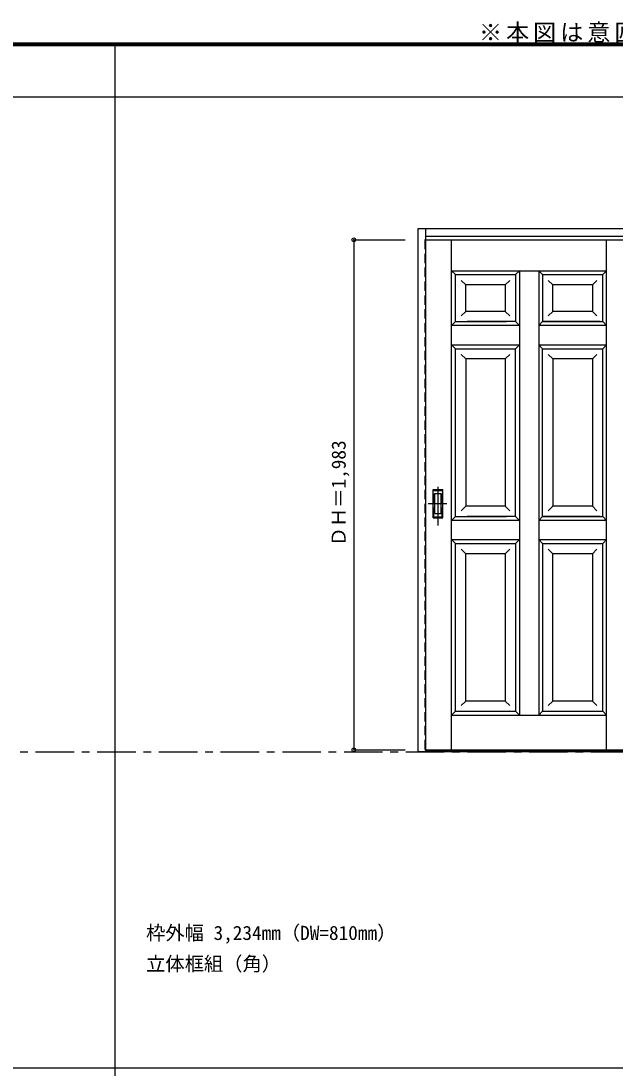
# Model space of a CAD drawing. Units: millimetres, scale not verified. Extents: x -6000 to 5700, y -4307 to 4260.
# Drawn here: x -267 to 2044, y 189 to 4260 of the extents above; entities that cross this region are included whole.
import ezdxf
from ezdxf.enums import TextEntityAlignment as Align

# ---------------------------------------------------------------- set-up
doc = ezdxf.new("R2010")
doc.units = ezdxf.units.MM
doc.header["$LTSCALE"] = 30
doc.header["$PDMODE"] = 32
doc.header["$PDSIZE"] = 15
doc.linetypes.add('CHAIN1', pattern=[8, 5, -1, 1, -1])
doc.linetypes.add('DASHED1', pattern=[1.8, 1.2, -0.6])
for name, color, linetype in [('0-1_通り芯', 7, 'CHAIN1'), ('0-2_扉', 7, 'Continuous'), ('0-4_枠', 3, 'Continuous'), ('0-6_引手', 7, 'Continuous'), ('0-A_文字', 7, 'Continuous'), ('0-B_寸法', 7, 'Continuous'), ('F-1_枠', 6, 'Continuous')]:
    doc.layers.add(name, color=color, linetype=linetype)
doc.styles.add('ＭＳ ゴシック', font='')
doc.styles.get('ＭＳ ゴシック').set_extended_font_data('MS Gothic')

msp = doc.modelspace()

# ---------------------------------------------------------------- linework, layer by layer
at = {"layer": '0-1_通り芯'}
msp.add_line((-5490, 1418), (5690, 1418), dxfattribs=at)
at = {"layer": '0-2_扉'}
for p, q in [((1308, 3409), (2115, 3409)), ((1408.5, 1426), (1408.5, 3409)), ((2011.5, 1426), (2011.5, 3409)), ((1408.5, 3289), (1423.5, 3274)), ((1408.5, 3289), (1750, 3289)), ((1423.5, 3091), (1423.5, 3274)), ((1423.5, 3274), (1657.5, 3274)), ((1657.5, 3274), (1672.5, 3289)), ((1657.5, 3274), (1657.5, 3091)), ((1672.5, 3289), (1672.5, 1561)), ((1747.5, 3289), (1747.5, 1561)), ((1762.5, 3274), (1747.79, 3288.71)), ((1750, 3289), (2011.5, 3289)), ((1762.5, 3274), (1762.5, 3091)), ((1762.5, 3274), (1996.5, 3274)), ((2011.5, 3289), (1996.5, 3274)), ((1996.5, 3091), (1996.5, 3274)), ((1463.5, 3234), (1445.82, 3251.68)), ((1463.5, 3131), (1463.5, 3234)), ((1617.5, 3234), (1463.5, 3234)), ((1617.5, 3234), (1635.18, 3251.68)), ((1617.5, 3234), (1617.5, 3131)), ((1802.5, 3234), (1784.82, 3251.68)), ((1802.5, 3131), (1802.5, 3234)), ((1956.5, 3234), (1802.5, 3234)), ((1956.5, 3234), (1974.18, 3251.68)), ((1956.5, 3234), (1956.5, 3131)), ((1463.5, 3131), (1445.82, 3113.32)), ((1463.5, 3131), (1463.5, 3132.43)), ((1617.5, 3131), (1463.5, 3131)), ((1617.5, 3131), (1635.18, 3113.32)), ((1802.5, 3131), (1784.82, 3113.32)), ((1802.5, 3131), (1802.5, 3132.43)), ((1956.5, 3131), (1802.5, 3131)), ((1956.5, 3131), (1974.18, 3113.32)), ((1408.5, 3076), (1423.5, 3091)), ((1672.5, 3076), (1408.5, 3076)), ((1423.69, 3091), (1423.5, 3091)), ((1423.5, 3091), (1622.5, 3091)), ((1657.5, 3091), (1468.5, 3091)), ((1657.5, 3091), (1672.5, 3076)), ((1747.5, 3076), (1762.5, 3091)), ((2011.5, 3076), (1747.5, 3076)), ((1986.5, 3091), (1762.5, 3091)), ((1762.5, 3091), (1996.5, 3091)), ((1996.5, 3091), (2011.5, 3076)), ((1408.5, 3001), (1423.5, 2986)), ((1408.5, 3001), (1672.5, 3001)), ((1423.5, 2333.5), (1423.5, 2986)), ((1423.5, 2986), (1657.5, 2986)), ((1657.5, 2986), (1672.5, 3001)), ((1657.5, 2333.5), (1657.5, 2986)), ((1747.5, 3001), (1762.5, 2986)), ((1747.5, 3001), (2011.5, 3001)), ((1762.5, 2333.5), (1762.5, 2986)), ((1762.5, 2986), (1996.5, 2986)), ((1996.5, 2986), (2011.5, 3001)), ((1996.5, 2333.5), (1996.5, 2986)), ((1463.54, 2946), (1445.86, 2963.68)), ((1463.5, 2946), (1463.5, 2373.5)), ((1617.54, 2946), (1463.5, 2946)), ((1617.54, 2946), (1635.21, 2963.68)), ((1617.54, 2946), (1617.54, 2373.5)), ((1802.5, 2946), (1784.82, 2963.68)), ((1802.5, 2946), (1802.5, 2373.5)), ((1956.5, 2946), (1802.5, 2946)), ((1956.5, 2946), (1974.18, 2963.68)), ((1956.5, 2946), (1956.5, 2373.5)), ((1463.5, 2373.5), (1445.82, 2355.82)), ((1617.5, 2373.5), (1463.5, 2373.5)), ((1617.5, 2373.5), (1635.18, 2355.82)), ((1802.5, 2373.5), (1784.82, 2355.82)), ((1802.5, 2373.5), (1802.5, 2374.93)), ((1956.5, 2373.5), (1802.5, 2373.5)), ((1956.5, 2373.5), (1974.18, 2355.82)), ((1408.5, 2318.5), (1423.5, 2333.5)), ((1423.5, 2333.5), (1622.5, 2333.5)), ((1657.5, 2333.5), (1468.5, 2333.5)), ((1657.5, 2333.5), (1672.5, 2318.5)), ((1747.5, 2318.5), (1762.5, 2333.5)), ((1986.5, 2333.5), (1762.5, 2333.5)), ((1762.5, 2333.5), (1996.5, 2333.5)), ((1996.5, 2333.5), (2011.5, 2318.5)), ((1672.5, 2318.5), (1408.5, 2318.5)), ((2011.5, 2318.5), (1747.5, 2318.5)), ((1408.5, 2243.5), (1423.5, 2228.5)), ((1408.5, 2243.5), (1672.5, 2243.5)), ((1657.5, 2228.5), (1672.5, 2243.5)), ((1747.5, 2243.5), (1762.5, 2228.5)), ((1747.5, 2243.5), (2011.5, 2243.5)), ((1996.5, 2228.5), (2011.5, 2243.5)), ((1423.5, 1576), (1423.5, 2228.5)), ((1423.5, 2228.5), (1657.5, 2228.5)), ((1463.54, 2188.5), (1445.86, 2206.18)), ((1617.54, 2188.5), (1635.21, 2206.18)), ((1657.5, 2228.5), (1657.5, 1576)), ((1762.5, 2228.5), (1762.5, 1576)), ((1762.5, 2228.5), (1996.5, 2228.5)), ((1802.5, 2188.5), (1784.82, 2206.18)), ((1956.5, 2188.5), (1974.18, 2206.18)), ((1996.5, 1576), (1996.5, 2228.5)), ((1463.5, 1616), (1463.5, 2188.5)), ((1617.54, 2188.5), (1463.5, 2188.5)), ((1617.5, 2188.5), (1617.5, 1616)), ((1802.5, 1617.43), (1802.5, 2188.5)), ((1956.5, 2188.5), (1802.5, 2188.5)), ((1956.5, 2188.5), (1956.5, 2187.43)), ((1956.5, 2188.5), (1956.5, 1616)), ((1463.5, 1616), (1445.82, 1598.32)), ((1463.5, 1616), (1463.5, 1617.43)), ((1617.5, 1616), (1463.5, 1616)), ((1617.5, 1616), (1635.18, 1598.32)), ((1802.5, 1616), (1784.82, 1598.32)), ((1802.5, 1616), (1802.5, 1617.43)), ((1956.5, 1616), (1802.5, 1616)), ((1956.5, 1616), (1974.18, 1598.32)), ((1423.5, 1576), (1408.5, 1561)), ((1408.5, 1561), (2011.5, 1561)), ((1423.5, 1576), (1657.5, 1576)), ((1657.5, 1576), (1672.5, 1561)), ((1762.5, 1576), (1747.5, 1561)), ((1762.5, 1576), (1996.5, 1576)), ((1996.5, 1576), (2011.5, 1561)), ((1308, 1426), (2115, 1426))]:
    msp.add_line(p, q, dxfattribs=at)
at = {"layer": '0-4_枠'}
for p, q in [((1278, 1418), (1278, 3453)), ((1278, 3453), (4512, 3453)), ((1308, 1418), (1308, 3453)), ((1308, 3423), (4482, 3423)), ((1308, 1418), (1278, 1418)), ((4482, 1421), (1308, 1421)), ((4482, 1418), (1308, 1418))]:
    msp.add_line(p, q, dxfattribs=at)
at = {"layer": '0-4_枠', "color": 4, "linetype": 'DASHED1'}
for p, q in [((1305, 3409), (1305, 1426)), ((1308, 3409), (1305, 3409)), ((1308, 1426), (1305, 1426))]:
    msp.add_line(p, q, dxfattribs=at)
at = {"layer": '0-6_引手', "linetype": 'CHAIN1'}
for p, q in [((1356, 2298.27), (1356, 2469.12)), ((1317.93, 2383.5), (1390.43, 2383.5))]:
    msp.add_line(p, q, dxfattribs=at)
at = {"layer": '0-6_引手'}
for p, q in [((1337, 2438.5), (1375, 2438.5)), ((1337, 2328.5), (1337, 2438.5)), ((1343.5, 2422.5), (1368.5, 2422.5)), ((1343.5, 2344.5), (1343.5, 2422.5)), ((1368.5, 2344.5), (1368.5, 2422.5)), ((1375, 2328.5), (1375, 2438.5)), ((1337, 2328.5), (1375, 2328.5)), ((1343.5, 2344.5), (1368.5, 2344.5))]:
    msp.add_line(p, q, dxfattribs=at)
at = {"layer": '0-6_引手', "linetype": 'DASHED1'}
for p, q in [((1372, 2332.5), (1372, 2434.5)), ((1340, 2332.5), (1372, 2332.5))]:
    msp.add_line(p, q, dxfattribs=at)
msp.add_lwpolyline([(1340, 2332.5), (1340, 2434.5), (1372, 2434.5)], dxfattribs=at)
at = {"layer": '0-B_寸法', "color": 4}
for p, q in [((1028, 3409), (1228, 3409)), ((1028, 3409), (1028, 1426)), ((1028, 1426), (1228, 1426))]:
    msp.add_line(p, q, dxfattribs=at)
at = {"layer": '0-B_寸法'}
for p in [(1028, 3409), (1028, 1426)]:
    msp.add_point(p, dxfattribs=at)
at = {"layer": 'F-1_枠'}
for p, q in [((-6000, 4175), (5700, 4175)), ((-6000, 4170), (5700, 4170)), ((-6000, 4165), (5700, 4165)), ((100, -3790), (100, 4175)), ((-6000, 3965), (5700, 3965)), ((-6000, 190.5), (5700, 190.5))]:
    msp.add_line(p, q, dxfattribs=at)

# ---------------------------------------------------------------- texts
at = {"layer": '0-A_文字', "style": 'ＭＳ ゴシック'}
for s, p in [('枠外幅 3,234mm（DW=810mm）', (220, 670.5)), ('立体框組（角）', (220, 550.5))]:
    msp.add_text(s, height=54.99, dxfattribs=at).set_placement(p, align=Align.BOTTOM_LEFT)
at = {"layer": '0-A_文字', "insert": (1515, 4175), "char_height": 65.98, "attachment_point": 7, "style": 'ＭＳ ゴシック'}
msp.add_mtext('\\T1.17;※本図は意匠確認用です。\u3000表記の簡略化している部位がございますのでご注意下さい。', dxfattribs=at)
at = {"layer": '0-B_寸法', "style": 'ＭＳ ゴシック'}
msp.add_text('ＤＨ＝1,983', height=54.99, rotation=90, dxfattribs=at).set_placement((1013, 2217.25), align=Align.BOTTOM_LEFT)

doc.saveas('drawing.dxf')
